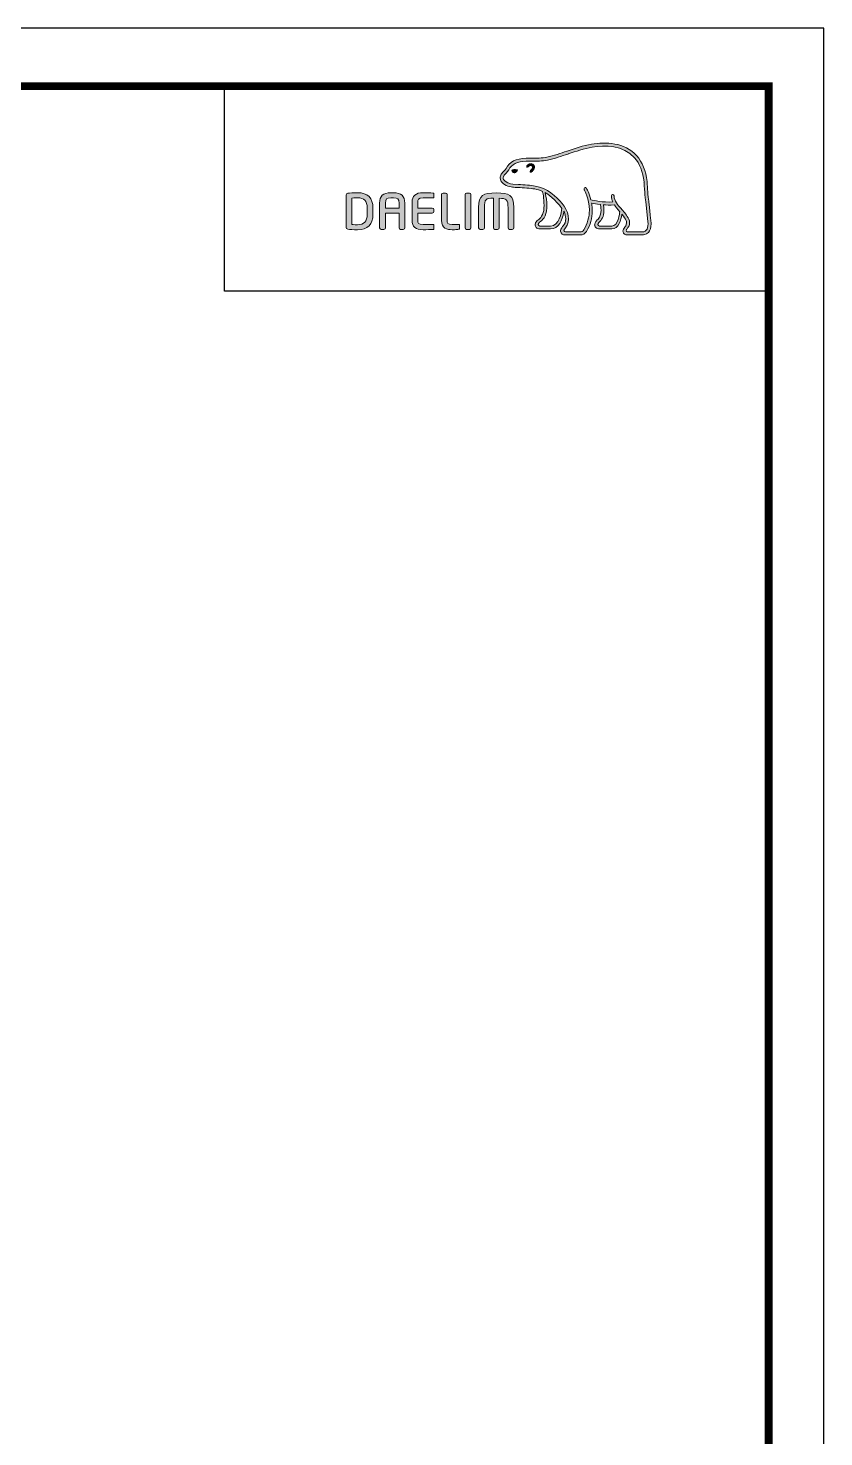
# Model space of a CAD drawing. Extents: x 1168 to 2296, y 0 to 827.
# Drawn here: x 2032.5 to 2296.2, y 360.1 to 826.8 of the extents above; entities that cross this region are included whole.
import ezdxf

# ---------------------------------------------------------------- set-up
doc = ezdxf.new("R2010")
doc.units = 0
doc.header["$LTSCALE"] = 10
doc.header["$MEASUREMENT"] = 0
doc.layers.get('0').update_dxf_attribs({"linetype": 'CONTINUOUS'})
doc.layers.add('레이어 1', color=7, linetype='CONTINUOUS', lineweight=0)

msp = doc.modelspace()

# ---------------------------------------------------------------- hatches: boundary and pattern name
at = {"layer": '레이어 1'}
h = msp.add_hatch(color=5, dxfattribs=at)
h.dxf.hatch_style = 1
edge = h.paths.add_edge_path(flags=16)
edge.add_spline(control_points=[(2237.3, 759.84), (2236.8, 759.3), (2236.19, 759.29), (2236.16, 759.29), (2236.16, 759.29), (2231.21, 759.29), (2231.21, 759.29), (2231.03, 759.29), (2230.89, 759.34), (2230.8, 759.42), (2230.73, 759.5), (2230.69, 759.61), (2230.69, 759.75), (2230.69, 760.03), (2230.89, 760.28), (2231.11, 760.56), (2231.31, 760.81), (2231.5, 761.06), (2231.61, 761.36), (2231.88, 762.09), (2231.85, 762.87), (2231.53, 763.55), (2230.94, 764.79), (2230.08, 765.76), (2229.24, 766.71), (2229.24, 766.71), (2228.95, 767.02), (2228.95, 767.02), (2227.86, 768.24), (2226.73, 769.5), (2226.64, 771.2), (2226.62, 771.54), (2226.46, 771.75), (2226.25, 771.74), (2226.25, 771.74), (2225.93, 771.58), (2225.92, 771.58), (2225.83, 771.49), (2225.78, 771.35), (2225.78, 771.18), (2225.78, 771.18), (2225.79, 771.12), (2225.79, 771.12), (2225.83, 770.51), (2225.98, 769.9), (2226.24, 769.27), (2226.24, 769.27), (2226.26, 769.21), (2226.26, 769.21), (2226.26, 769.21), (2226.2, 769.21), (2226.2, 769.21), (2223.02, 769.08), (2219.9, 769.68), (2218.99, 769.9), (2218.42, 772.17), (2217.51, 773.68), (2217.47, 773.74), (2217.4, 773.86), (2217.28, 773.95), (2217.17, 773.98), (2217.17, 773.98), (2216.91, 773.94), (2216.87, 773.94), (2216.85, 773.91), (2216.8, 773.84), (2216.7, 773.71), (2216.7, 773.71), (2216.69, 773.59), (2216.69, 773.59), (2216.69, 773.59), (2216.77, 773.29), (2216.77, 773.29), (2216.84, 773.17), (2218.47, 770.32), (2218.47, 766.53), (2218.47, 764.2), (2217.86, 762), (2216.65, 759.99), (2216.36, 759.5), (2215.98, 759.29), (2215.41, 759.29), (2215.41, 759.29), (2210.54, 759.29), (2210.54, 759.29), (2210.37, 759.29), (2210.04, 759.4), (2210.04, 759.76), (2210.04, 759.95), (2210.22, 760.27), (2210.52, 760.61), (2212.55, 762.87), (2211.38, 766.41), (2209.43, 768.73), (2207.54, 770.98), (2204.47, 773.81), (2200.53, 774.51), (2199.13, 774.75), (2196.83, 774.89), (2194.97, 775), (2194.97, 775), (2193.1, 775.11), (2193.1, 775.11), (2192.14, 775.19), (2190.54, 775.78), (2190.06, 776.69), (2189.86, 777.07), (2189.88, 777.46), (2190.14, 777.9), (2190.3, 778.17), (2190.52, 778.4), (2190.8, 778.68), (2191.11, 778.99), (2191.42, 779.31), (2191.67, 779.74), (2191.67, 779.74), (2191.74, 779.87), (2191.74, 779.87), (2192.68, 781.68), (2194.62, 782.63), (2197.51, 782.7), (2197.51, 782.7), (2199.14, 782.72), (2199.14, 782.72), (2200.93, 782.73), (2202.96, 782.74), (2204.62, 783.1), (2206.96, 783.6), (2209.31, 784.41), (2211.39, 785.11), (2211.39, 785.11), (2211.45, 785.13), (2211.45, 785.13), (2214.02, 786.01), (2216.67, 786.92), (2219.38, 787.36), (2223.71, 788.08), (2229.67, 788.05), (2233.42, 783.85), (2235.15, 781.9), (2236.22, 779.22), (2236.58, 775.88), (2236.58, 775.88), (2236.57, 775.89), (2236.56, 775.9), (2236.59, 775.84), (2236.62, 775.46), (2236.77, 773.34), (2236.81, 772.32), (2236.86, 771.26), (2237.13, 769.31), (2237.13, 769.31), (2237.88, 762.76), (2237.88, 762.76), (2237.88, 762.76), (2237.93, 761.96), (2237.93, 761.96), (2237.93, 761.02), (2237.72, 760.31), (2237.3, 759.84)], knot_values=[0, 0, 0, 0, 1, 1, 1, 2, 2, 2, 3, 3, 3, 4, 4, 4, 5, 5, 5, 6, 6, 6, 7, 7, 7, 8, 8, 8, 9, 9, 9, 10, 10, 10, 11, 11, 11, 12, 12, 12, 13, 13, 13, 14, 14, 14, 15, 15, 15, 16, 16, 16, 17, 17, 17, 18, 18, 18, 19, 19, 19, 20, 20, 20, 21, 21, 21, 22, 22, 22, 23, 23, 23, 24, 24, 24, 25, 25, 25, 26, 26, 26, 27, 27, 27, 28, 28, 28, 29, 29, 29, 30, 30, 30, 31, 31, 31, 32, 32, 32, 33, 33, 33, 34, 34, 34, 35, 35, 35, 36, 36, 36, 37, 37, 37, 38, 38, 38, 39, 39, 39, 40, 40, 40, 41, 41, 41, 42, 42, 42, 43, 43, 43, 44, 44, 44, 45, 45, 45, 46, 46, 46, 47, 47, 47, 48, 48, 48, 49, 49, 49, 50, 50, 50, 51, 51, 51, 52, 52, 52, 53, 53, 53, 53], degree=3, periodic=0)
edge = h.paths.add_edge_path(flags=16)
edge.add_spline(control_points=[(2225.86, 761.25), (2225.86, 761.25), (2221.82, 761.25), (2221.82, 761.25), (2221.52, 761.25), (2221.29, 761.49), (2221.29, 761.8), (2221.29, 762.01), (2221.47, 762.28), (2221.64, 762.46), (2222.46, 763.25), (2223.3, 764.33), (2223.3, 766.39), (2223.3, 766.39), (2223.25, 767.32), (2223.25, 767.32), (2223.25, 767.32), (2223.1, 768.23), (2223.1, 768.23), (2223.1, 768.23), (2223.09, 768.29), (2223.09, 768.29), (2223.09, 768.29), (2223.15, 768.28), (2223.15, 768.28), (2223.91, 768.23), (2225.37, 768.15), (2226.77, 768.22), (2227.12, 767.65), (2227.7, 766.92), (2228.53, 765.96), (2228.49, 765.47), (2228.09, 761.25), (2225.86, 761.25)], knot_values=[0, 0, 0, 0, 1, 1, 1, 2, 2, 2, 3, 3, 3, 4, 4, 4, 5, 5, 5, 6, 6, 6, 7, 7, 7, 8, 8, 8, 9, 9, 9, 10, 10, 10, 11, 11, 11, 11], degree=3, periodic=0)
edge = h.paths.add_edge_path(flags=16)
edge.add_spline(control_points=[(2205.6, 761.25), (2205.6, 761.25), (2202.06, 761.25), (2202.06, 761.25), (2201.79, 761.25), (2201.51, 761.47), (2201.51, 761.8), (2201.51, 761.99), (2201.67, 762.24), (2201.97, 762.48), (2202.87, 763.19), (2204.23, 764.27), (2204.37, 767.26), (2204.37, 767.26), (2204.4, 768.07), (2204.4, 768.07), (2204.4, 769.34), (2204.1, 770.87), (2203.83, 772.24), (2203.83, 772.24), (2203.78, 772.38), (2203.78, 772.38), (2203.78, 772.38), (2203.9, 772.29), (2203.9, 772.29), (2204.43, 771.97), (2207.32, 770.01), (2209.38, 767.11), (2209.21, 765.74), (2208.43, 761.25), (2205.6, 761.25)], knot_values=[0, 0, 0, 0, 1, 1, 1, 2, 2, 2, 3, 3, 3, 4, 4, 4, 5, 5, 5, 6, 6, 6, 7, 7, 7, 8, 8, 8, 9, 9, 9, 10, 10, 10, 10], degree=3, periodic=0)
edge = h.paths.add_edge_path()
edge.add_spline(control_points=[(2238.88, 762.86), (2238.88, 762.87), (2238.13, 769.44), (2238.13, 769.44), (2237.85, 771.41), (2237.81, 772.46), (2237.78, 773.39), (2237.78, 773.39), (2237.59, 775.98), (2237.59, 775.98), (2237.2, 779.54), (2236.05, 782.41), (2234.17, 784.51), (2230.12, 789.06), (2223.8, 789.11), (2219.21, 788.35), (2216.39, 787.88), (2213.7, 786.96), (2211.1, 786.07), (2211.1, 786.07), (2211.02, 786.04), (2211.02, 786.04), (2208.98, 785.35), (2206.67, 784.56), (2204.41, 784.08), (2202.85, 783.75), (2200.9, 783.73), (2199.18, 783.72), (2199.18, 783.72), (2197.48, 783.7), (2197.48, 783.7), (2194.2, 783.62), (2191.97, 782.49), (2190.85, 780.33), (2190.85, 780.33), (2190.8, 780.24), (2190.8, 780.24), (2190.61, 779.91), (2190.33, 779.64), (2190.09, 779.39), (2189.81, 779.11), (2189.51, 778.8), (2189.27, 778.41), (2189.04, 778.01), (2188.92, 777.6), (2188.92, 777.2), (2188.92, 776.87), (2189, 776.54), (2189.17, 776.23), (2189.86, 774.91), (2191.85, 774.2), (2193.04, 774.12), (2193.04, 774.12), (2194.78, 774.01), (2194.82, 774.01), (2196.57, 773.91), (2198.95, 773.77), (2200.35, 773.52), (2201.16, 773.38), (2202.09, 773.09), (2202.94, 772.68), (2203, 772.46), (2203.45, 770.49), (2203.45, 768.07), (2203.45, 768.07), (2203.43, 767.3), (2203.43, 767.3), (2203.3, 764.75), (2202.19, 763.86), (2201.37, 763.2), (2201.29, 763.14), (2200.56, 762.53), (2200.51, 761.81), (2200.47, 761.4), (2200.59, 761.02), (2200.84, 760.75), (2201.11, 760.46), (2201.52, 760.31), (2202.06, 760.31), (2202.06, 760.31), (2205.6, 760.31), (2205.6, 760.31), (2208.25, 760.31), (2209.57, 763.17), (2209.96, 765.84), (2209.96, 765.84), (2209.97, 766.22), (2209.97, 766.22), (2209.97, 766.22), (2210.08, 766.03), (2210.08, 766.03), (2210.42, 765.27), (2210.63, 764.37), (2210.63, 763.69), (2210.63, 762.73), (2210.33, 761.9), (2209.77, 761.27), (2209.63, 761.13), (2208.92, 760.4), (2208.92, 759.66), (2208.92, 759.66), (2208.92, 759.54), (2208.92, 759.54), (2209.02, 758.68), (2209.73, 758.29), (2210.38, 758.29), (2210.38, 758.29), (2215.41, 758.29), (2215.41, 758.29), (2216.32, 758.29), (2217.05, 758.7), (2217.51, 759.47), (2218.79, 761.6), (2219.44, 763.91), (2219.44, 766.34), (2219.44, 767.09), (2219.37, 767.9), (2219.23, 768.74), (2219.23, 768.74), (2219.22, 768.81), (2219.22, 768.81), (2219.22, 768.81), (2219.29, 768.79), (2219.29, 768.79), (2219.89, 768.68), (2220.87, 768.51), (2222.07, 768.38), (2222.07, 768.38), (2222.11, 768.37), (2222.11, 768.37), (2222.11, 768.37), (2222.27, 767.45), (2222.27, 767.45), (2222.27, 767.45), (2222.3, 767.23), (2222.3, 767.23), (2222.3, 767.23), (2222.35, 766.41), (2222.35, 766.41), (2222.35, 764.45), (2221.46, 763.6), (2220.98, 763.14), (2220.98, 763.14), (2220.31, 762.46), (2220.24, 761.86), (2220.24, 761.86), (2220.21, 761.67), (2220.21, 761.67), (2220.21, 761.48), (2220.26, 761.11), (2220.59, 760.77), (2220.88, 760.47), (2221.33, 760.31), (2221.93, 760.31), (2221.93, 760.31), (2225.86, 760.31), (2225.86, 760.31), (2228.24, 760.31), (2228.96, 763.34), (2229.24, 765.04), (2229.24, 765.04), (2229.26, 765.21), (2229.26, 765.21), (2229.26, 765.21), (2229.35, 765.09), (2229.35, 765.09), (2229.9, 764.38), (2230.38, 763.6), (2230.62, 763.12), (2230.74, 762.87), (2230.8, 762.59), (2230.8, 762.31), (2230.8, 762.31), (2230.71, 761.74), (2230.71, 761.74), (2230.62, 761.43), (2230.41, 761.15), (2230.21, 760.87), (2229.9, 760.48), (2229.59, 760.07), (2229.59, 759.58), (2229.59, 759.58), (2229.62, 759.31), (2229.62, 759.31), (2229.77, 758.65), (2230.3, 758.29), (2231.12, 758.29), (2231.12, 758.29), (2236.16, 758.29), (2236.16, 758.29), (2236.27, 758.29), (2237.25, 758.31), (2238.02, 759.15), (2238.64, 759.82), (2238.94, 760.73), (2238.94, 761.95), (2238.94, 761.95), (2238.89, 762.85), (2238.88, 762.86)], knot_values=[0, 0, 0, 0, 1, 1, 1, 2, 2, 2, 3, 3, 3, 4, 4, 4, 5, 5, 5, 6, 6, 6, 7, 7, 7, 8, 8, 8, 9, 9, 9, 10, 10, 10, 11, 11, 11, 12, 12, 12, 13, 13, 13, 14, 14, 14, 15, 15, 15, 16, 16, 16, 17, 17, 17, 18, 18, 18, 19, 19, 19, 20, 20, 20, 21, 21, 21, 22, 22, 22, 23, 23, 23, 24, 24, 24, 25, 25, 25, 26, 26, 26, 27, 27, 27, 28, 28, 28, 29, 29, 29, 30, 30, 30, 31, 31, 31, 32, 32, 32, 33, 33, 33, 34, 34, 34, 35, 35, 35, 36, 36, 36, 37, 37, 37, 38, 38, 38, 39, 39, 39, 40, 40, 40, 41, 41, 41, 42, 42, 42, 43, 43, 43, 44, 44, 44, 45, 45, 45, 46, 46, 46, 47, 47, 47, 48, 48, 48, 49, 49, 49, 50, 50, 50, 51, 51, 51, 52, 52, 52, 53, 53, 53, 54, 54, 54, 55, 55, 55, 56, 56, 56, 57, 57, 57, 58, 58, 58, 59, 59, 59, 60, 60, 60, 61, 61, 61, 62, 62, 62, 63, 63, 63, 64, 64, 64, 65, 65, 65, 66, 66, 66, 66], degree=3, periodic=0)
edge = h.paths.add_edge_path(flags=0)
edge.add_spline(control_points=[(2192.95, 779.87), (2192.95, 779.87), (2193.68, 780.2), (2194.59, 779.85), (2194.59, 779.85), (2194.7, 779.8), (2194.56, 779.59), (2194.11, 779), (2193.68, 778.87), (2193.68, 778.87), (2193.68, 778.87), (2193.36, 778.76), (2193.19, 778.97), (2192.83, 779.39), (2192.82, 779.64), (2192.82, 779.64), (2192.82, 779.64), (2192.78, 779.82), (2192.95, 779.87)], knot_values=[0, 0, 0, 0, 1, 1, 1, 2, 2, 2, 3, 3, 3, 4, 4, 4, 5, 5, 5, 6, 6, 6, 6], degree=3, periodic=0)
edge = h.paths.add_edge_path(flags=0)
edge.add_spline(control_points=[(2197.79, 781.21), (2197.68, 781.09), (2197.67, 780.89), (2197.79, 780.79), (2197.9, 780.69), (2198.1, 780.71), (2198.21, 780.83), (2198.26, 780.89), (2198.87, 781.61), (2199.39, 781.24), (2199.58, 781.11), (2199.65, 780.91), (2199.63, 780.66), (2199.58, 780.26), (2199.23, 779.81), (2198.99, 779.65), (2198.86, 779.57), (2198.77, 779.39), (2198.83, 779.25), (2198.89, 779.11), (2199.08, 779.06), (2199.22, 779.13), (2199.66, 779.34), (2200.2, 780.03), (2200.28, 780.68), (2200.33, 781.13), (2200.13, 781.5), (2199.77, 781.75), (2198.99, 782.3), (2198.11, 781.56), (2197.79, 781.21)], knot_values=[0, 0, 0, 0, 1, 1, 1, 2, 2, 2, 3, 3, 3, 4, 4, 4, 5, 5, 5, 6, 6, 6, 7, 7, 7, 8, 8, 8, 9, 9, 9, 10, 10, 10, 10], degree=3, periodic=0)
edge = h.paths.add_edge_path(flags=0)
edge.add_spline(control_points=[(2197.69, 780.68), (2197.69, 780.68), (2197.69, 780.68), (2197.69, 780.68), (2197.69, 780.68), (2197.69, 780.68), (2197.69, 780.68)], knot_values=[0, 0, 0, 0, 1, 1, 1, 2, 2, 2, 2], degree=3, periodic=0)
h = msp.add_hatch(color=5, dxfattribs=at)
h.dxf.hatch_style = 2
edge = h.paths.add_edge_path()
edge.add_spline(control_points=[(2192.95, 779.87), (2192.95, 779.87), (2193.68, 780.2), (2194.59, 779.85), (2194.59, 779.85), (2194.7, 779.8), (2194.56, 779.59), (2194.11, 779), (2193.68, 778.87), (2193.68, 778.87), (2193.68, 778.87), (2193.36, 778.76), (2193.19, 778.97), (2192.83, 779.39), (2192.82, 779.64), (2192.82, 779.64), (2192.82, 779.64), (2192.78, 779.82), (2192.95, 779.87)], knot_values=[0, 0, 0, 0, 1, 1, 1, 2, 2, 2, 3, 3, 3, 4, 4, 4, 5, 5, 5, 6, 6, 6, 6], degree=3, periodic=0)
h = msp.add_hatch(color=5, dxfattribs=at)
h.dxf.hatch_style = 2
edge = h.paths.add_edge_path()
edge.add_spline(control_points=[(2197.79, 781.21), (2197.68, 781.09), (2197.67, 780.89), (2197.79, 780.79), (2197.9, 780.69), (2198.1, 780.71), (2198.21, 780.83), (2198.26, 780.89), (2198.87, 781.61), (2199.39, 781.24), (2199.58, 781.11), (2199.65, 780.91), (2199.63, 780.66), (2199.58, 780.26), (2199.23, 779.81), (2198.99, 779.65), (2198.86, 779.57), (2198.77, 779.39), (2198.83, 779.25), (2198.89, 779.11), (2199.08, 779.06), (2199.22, 779.13), (2199.66, 779.34), (2200.2, 780.03), (2200.28, 780.68), (2200.33, 781.13), (2200.13, 781.5), (2199.77, 781.75), (2198.99, 782.3), (2198.11, 781.56), (2197.79, 781.21)], knot_values=[0, 0, 0, 0, 1, 1, 1, 2, 2, 2, 3, 3, 3, 4, 4, 4, 5, 5, 5, 6, 6, 6, 7, 7, 7, 8, 8, 8, 9, 9, 9, 10, 10, 10, 10], degree=3, periodic=0)
h = msp.add_hatch(color=5, dxfattribs=at)
h.dxf.hatch_style = 2
edge = h.paths.add_edge_path()
edge.add_spline(control_points=[(2144.86, 765.1), (2144.86, 762.8), (2143.81, 761.68), (2141.65, 761.68), (2141.65, 761.68), (2140.17, 761.71), (2139.79, 761.72), (2139.79, 761.72), (2139.79, 770.53), (2139.79, 770.53), (2140.56, 770.61), (2141.64, 770.62), (2141.65, 770.62), (2143.87, 770.62), (2144.86, 769.57), (2144.86, 767.21), (2144.86, 767.21), (2144.86, 765.1), (2144.86, 765.1)], knot_values=[0, 0, 0, 0, 1, 1, 1, 2, 2, 2, 3, 3, 3, 4, 4, 4, 5, 5, 5, 6, 6, 6, 6], degree=3, periodic=0)
edge = h.paths.add_edge_path()
edge.add_spline(control_points=[(2141.65, 772.28), (2140.45, 772.28), (2138.9, 772.2), (2138.39, 772.12), (2138.07, 772.07), (2137.87, 771.83), (2137.87, 771.51), (2137.87, 771.51), (2137.87, 760.79), (2137.87, 760.79), (2137.87, 760.46), (2138.07, 760.23), (2138.4, 760.18), (2138.89, 760.1), (2140.44, 760.03), (2141.65, 760.03), (2145, 760.03), (2146.77, 761.78), (2146.77, 765.1), (2146.77, 765.1), (2146.77, 767.21), (2146.77, 767.21), (2146.77, 770.52), (2145, 772.28), (2141.65, 772.28)], knot_values=[0, 0, 0, 0, 1, 1, 1, 2, 2, 2, 3, 3, 3, 4, 4, 4, 5, 5, 5, 6, 6, 6, 7, 7, 7, 8, 8, 8, 8], degree=3, periodic=0)
h = msp.add_hatch(color=5, dxfattribs=at)
h.dxf.hatch_style = 2
edge = h.paths.add_edge_path()
edge.add_spline(control_points=[(2155.4, 767.22), (2155.4, 767.22), (2150.89, 767.22), (2150.89, 767.22), (2150.89, 767.39), (2150.89, 768.83), (2150.89, 768.83), (2150.89, 770.33), (2151.33, 770.59), (2152.68, 770.59), (2152.68, 770.59), (2153.61, 770.59), (2153.61, 770.59), (2154.95, 770.59), (2155.4, 770.33), (2155.4, 768.83), (2155.4, 768.83), (2155.4, 767.39), (2155.4, 767.22)], knot_values=[0, 0, 0, 0, 1, 1, 1, 2, 2, 2, 3, 3, 3, 4, 4, 4, 5, 5, 5, 6, 6, 6, 6], degree=3, periodic=0)
edge = h.paths.add_edge_path()
edge.add_spline(control_points=[(2153.61, 772.28), (2153.61, 772.28), (2152.68, 772.28), (2152.68, 772.28), (2150.12, 772.28), (2148.98, 771.21), (2148.98, 768.83), (2148.98, 768.83), (2148.98, 760.67), (2148.98, 760.67), (2148.98, 760.38), (2149.21, 760.14), (2149.49, 760.14), (2149.49, 760.14), (2150.38, 760.14), (2150.38, 760.14), (2150.7, 760.14), (2150.89, 760.41), (2150.89, 760.67), (2150.89, 760.67), (2150.89, 765.36), (2150.89, 765.54), (2150.89, 765.54), (2155.4, 765.54), (2155.4, 765.54), (2155.4, 765.36), (2155.4, 760.67), (2155.4, 760.67), (2155.4, 760.37), (2155.63, 760.14), (2155.91, 760.14), (2155.91, 760.14), (2156.8, 760.14), (2156.8, 760.14), (2157.1, 760.14), (2157.31, 760.41), (2157.31, 760.67), (2157.31, 760.67), (2157.31, 768.83), (2157.31, 768.83), (2157.31, 771.21), (2156.17, 772.28), (2153.61, 772.28)], knot_values=[0, 0, 0, 0, 1, 1, 1, 2, 2, 2, 3, 3, 3, 4, 4, 4, 5, 5, 5, 6, 6, 6, 7, 7, 7, 8, 8, 8, 9, 9, 9, 10, 10, 10, 11, 11, 11, 12, 12, 12, 13, 13, 13, 14, 14, 14, 14], degree=3, periodic=0)
h = msp.add_hatch(color=5, dxfattribs=at)
h.dxf.hatch_style = 2
edge = h.paths.add_edge_path()
edge.add_spline(control_points=[(2159.74, 769.16), (2159.74, 769.16), (2159.74, 763.15), (2159.74, 763.15), (2159.74, 761.05), (2160.94, 760.03), (2163.41, 760.03), (2164.5, 760.03), (2165.98, 760.05), (2166.58, 760.1), (2166.57, 760.1), (2166.86, 760.13), (2166.86, 760.13), (2166.86, 760.13), (2166.95, 760.14), (2166.95, 760.14), (2166.95, 760.14), (2166.95, 761.75), (2166.95, 761.75), (2166.95, 761.75), (2163.42, 761.75), (2163.42, 761.75), (2161.65, 761.75), (2161.65, 762.25), (2161.65, 763.15), (2161.65, 763.15), (2161.65, 765.38), (2161.65, 765.55), (2161.84, 765.55), (2166.4, 765.55), (2166.4, 765.55), (2166.7, 765.55), (2166.94, 765.79), (2166.94, 766.08), (2166.94, 766.08), (2166.94, 766.68), (2166.94, 766.68), (2166.94, 766.97), (2166.7, 767.21), (2166.4, 767.21), (2166.4, 767.21), (2161.84, 767.21), (2161.65, 767.21), (2161.65, 767.38), (2161.65, 769.16), (2161.65, 769.16), (2161.65, 770.06), (2161.65, 770.56), (2163.42, 770.56), (2163.42, 770.56), (2166.95, 770.54), (2166.95, 770.54), (2166.95, 770.54), (2166.95, 772.14), (2166.95, 772.14), (2166.95, 772.14), (2166.57, 772.18), (2166.57, 772.18), (2165.88, 772.24), (2164.29, 772.28), (2163.41, 772.28), (2160.94, 772.28), (2159.74, 771.26), (2159.74, 769.16)], knot_values=[0, 0, 0, 0, 1, 1, 1, 2, 2, 2, 3, 3, 3, 4, 4, 4, 5, 5, 5, 6, 6, 6, 7, 7, 7, 8, 8, 8, 9, 9, 9, 10, 10, 10, 11, 11, 11, 12, 12, 12, 13, 13, 13, 14, 14, 14, 15, 15, 15, 16, 16, 16, 17, 17, 17, 18, 18, 18, 19, 19, 19, 20, 20, 20, 21, 21, 21, 21], degree=3, periodic=0)
h = msp.add_hatch(color=5, dxfattribs=at)
h.dxf.hatch_style = 2
edge = h.paths.add_edge_path()
edge.add_spline(control_points=[(2170.01, 772.17), (2169.72, 772.17), (2169.47, 771.92), (2169.47, 771.64), (2169.47, 771.64), (2169.47, 763.15), (2169.47, 763.15), (2169.47, 760.38), (2171.36, 760.03), (2173, 760.03), (2174.21, 760.03), (2174.51, 760.08), (2174.87, 760.14), (2174.87, 760.14), (2175.08, 760.17), (2175.08, 760.17), (2175.08, 760.17), (2175.36, 760.2), (2175.36, 760.2), (2175.36, 760.2), (2175.44, 760.22), (2175.44, 760.22), (2175.44, 760.22), (2175.44, 761.75), (2175.44, 761.75), (2175.44, 761.75), (2173.02, 761.75), (2173.02, 761.75), (2171.38, 761.75), (2171.38, 762.37), (2171.38, 762.97), (2171.38, 762.97), (2171.38, 771.64), (2171.38, 771.64), (2171.38, 771.92), (2171.13, 772.17), (2170.84, 772.17), (2170.84, 772.17), (2170.01, 772.17), (2170.01, 772.17)], knot_values=[0, 0, 0, 0, 1, 1, 1, 2, 2, 2, 3, 3, 3, 4, 4, 4, 5, 5, 5, 6, 6, 6, 7, 7, 7, 8, 8, 8, 9, 9, 9, 10, 10, 10, 11, 11, 11, 12, 12, 12, 13, 13, 13, 13], degree=3, periodic=0)
h = msp.add_hatch(color=5, dxfattribs=at)
h.dxf.hatch_style = 2
edge = h.paths.add_edge_path()
edge.add_spline(control_points=[(2177.81, 772.17), (2177.49, 772.17), (2177.3, 771.9), (2177.3, 771.65), (2177.3, 771.65), (2177.3, 760.67), (2177.3, 760.67), (2177.3, 760.37), (2177.53, 760.14), (2177.81, 760.14), (2177.81, 760.14), (2178.7, 760.14), (2178.7, 760.14), (2179.02, 760.14), (2179.21, 760.41), (2179.21, 760.67), (2179.21, 760.67), (2179.21, 771.65), (2179.21, 771.65), (2179.21, 771.94), (2178.98, 772.17), (2178.7, 772.17), (2178.7, 772.17), (2177.81, 772.17), (2177.81, 772.17)], knot_values=[0, 0, 0, 0, 1, 1, 1, 2, 2, 2, 3, 3, 3, 4, 4, 4, 5, 5, 5, 6, 6, 6, 7, 7, 7, 8, 8, 8, 8], degree=3, periodic=0)
h = msp.add_hatch(color=5, dxfattribs=at)
h.dxf.hatch_style = 2
edge = h.paths.add_edge_path()
edge.add_spline(control_points=[(2181.78, 767.43), (2181.78, 767.43), (2181.78, 760.67), (2181.78, 760.67), (2181.78, 760.37), (2182.01, 760.14), (2182.29, 760.14), (2182.29, 760.14), (2183.19, 760.14), (2183.19, 760.14), (2183.51, 760.14), (2183.7, 760.41), (2183.7, 760.67), (2183.7, 760.67), (2183.7, 767.26), (2183.7, 767.26), (2183.7, 770.17), (2184.2, 770.45), (2186.65, 770.46), (2186.65, 770.28), (2186.65, 760.67), (2186.65, 760.67), (2186.65, 760.36), (2186.87, 760.14), (2187.16, 760.14), (2187.16, 760.14), (2188.05, 760.14), (2188.05, 760.14), (2188.37, 760.14), (2188.56, 760.41), (2188.56, 760.67), (2188.56, 760.67), (2188.56, 770.25), (2188.56, 770.44), (2189.71, 770.43), (2190.52, 770.34), (2190.95, 769.9), (2191.42, 769.44), (2191.51, 768.58), (2191.51, 767.26), (2191.51, 767.26), (2191.51, 760.67), (2191.51, 760.67), (2191.51, 760.38), (2191.74, 760.14), (2192.02, 760.14), (2192.02, 760.14), (2192.93, 760.14), (2192.93, 760.14), (2193.24, 760.14), (2193.44, 760.41), (2193.44, 760.67), (2193.44, 760.67), (2193.44, 767.43), (2193.44, 767.43), (2193.44, 771.52), (2191.98, 772.22), (2187.62, 772.22), (2183.23, 772.22), (2181.78, 771.52), (2181.78, 767.43)], knot_values=[0, 0, 0, 0, 1, 1, 1, 2, 2, 2, 3, 3, 3, 4, 4, 4, 5, 5, 5, 6, 6, 6, 7, 7, 7, 8, 8, 8, 9, 9, 9, 10, 10, 10, 11, 11, 11, 12, 12, 12, 13, 13, 13, 14, 14, 14, 15, 15, 15, 16, 16, 16, 17, 17, 17, 18, 18, 18, 19, 19, 19, 20, 20, 20, 20], degree=3, periodic=0)

# ---------------------------------------------------------------- linework, layer by layer
at = {"color": 5, "lineweight": -3, "ltscale": 0.5}
msp.add_line((2097.55, 739.68), (2097.55, 807.6), dxfattribs=at)
at = {"color": 5}
msp.add_line((2205.44, 760.31), (2205.44, 760.31), dxfattribs=at)
at = {"color": 5, "lineweight": -3, "ltscale": 40}
msp.add_line((2277.9, 739.68), (2097.55, 739.68), dxfattribs=at)
at = {"lineweight": -3, "ltscale": 0.5}
msp.add_lwpolyline([(1167.75, 0), (2296.15, 0), (2296.15, 826.8), (1167.75, 826.8)], close=True, dxfattribs=at)
at = {"color": 5, "linetype": 'ByBlock', "lineweight": -3, "const_width": 2.6}
msp.add_lwpolyline([(1185.9, 35.4), (2277.9, 35.4), (2277.9, 807.6), (1185.9, 807.6)], close=True, dxfattribs=at)
at = {"layer": '레이어 1', "color": 5}
for points, knots in [([(2238.88, 762.86), (2238.88, 762.87), (2238.13, 769.44), (2238.13, 769.44), (2237.85, 771.41), (2237.81, 772.46), (2237.78, 773.39), (2237.78, 773.39), (2237.59, 775.98), (2237.59, 775.98), (2237.2, 779.54), (2236.05, 782.41), (2234.17, 784.51), (2230.12, 789.06), (2223.8, 789.11), (2219.21, 788.35), (2216.39, 787.88), (2213.7, 786.96), (2211.1, 786.07), (2211.1, 786.07), (2211.02, 786.04), (2211.02, 786.04), (2208.98, 785.35), (2206.67, 784.56), (2204.41, 784.08), (2202.85, 783.75), (2200.9, 783.73), (2199.18, 783.72), (2199.18, 783.72), (2197.48, 783.7), (2197.48, 783.7), (2194.2, 783.62), (2191.97, 782.49), (2190.85, 780.33), (2190.85, 780.33), (2190.8, 780.24), (2190.8, 780.24), (2190.61, 779.91), (2190.33, 779.64), (2190.09, 779.39), (2189.81, 779.11), (2189.51, 778.8), (2189.27, 778.41), (2189.04, 778.01), (2188.92, 777.6), (2188.92, 777.2), (2188.92, 776.87), (2189, 776.54), (2189.17, 776.23), (2189.86, 774.91), (2191.85, 774.2), (2193.04, 774.12), (2193.04, 774.12), (2194.78, 774.01), (2194.82, 774.01), (2196.57, 773.91), (2198.95, 773.77), (2200.35, 773.52), (2201.16, 773.38), (2202.09, 773.09), (2202.94, 772.68), (2203, 772.46), (2203.45, 770.49), (2203.45, 768.07), (2203.45, 768.07), (2203.43, 767.3), (2203.43, 767.3), (2203.3, 764.75), (2202.19, 763.86), (2201.37, 763.2), (2201.29, 763.14), (2200.56, 762.53), (2200.51, 761.81), (2200.47, 761.4), (2200.59, 761.02), (2200.84, 760.75), (2201.11, 760.46), (2201.52, 760.31), (2202.06, 760.31), (2202.06, 760.31), (2205.6, 760.31), (2205.6, 760.31), (2208.25, 760.31), (2209.57, 763.17), (2209.96, 765.84), (2209.96, 765.84), (2209.97, 766.22), (2209.97, 766.22), (2209.97, 766.22), (2210.08, 766.03), (2210.08, 766.03), (2210.42, 765.27), (2210.63, 764.37), (2210.63, 763.69), (2210.63, 762.73), (2210.33, 761.9), (2209.77, 761.27), (2209.63, 761.13), (2208.92, 760.4), (2208.92, 759.66), (2208.92, 759.66), (2208.92, 759.54), (2208.92, 759.54), (2209.02, 758.68), (2209.73, 758.29), (2210.38, 758.29), (2210.38, 758.29), (2215.41, 758.29), (2215.41, 758.29), (2216.32, 758.29), (2217.05, 758.7), (2217.51, 759.47), (2218.79, 761.6), (2219.44, 763.91), (2219.44, 766.34), (2219.44, 767.09), (2219.37, 767.9), (2219.23, 768.74), (2219.23, 768.74), (2219.22, 768.81), (2219.22, 768.81), (2219.22, 768.81), (2219.29, 768.79), (2219.29, 768.79), (2219.89, 768.68), (2220.87, 768.51), (2222.07, 768.38), (2222.07, 768.38), (2222.11, 768.37), (2222.11, 768.37), (2222.11, 768.37), (2222.27, 767.45), (2222.27, 767.45), (2222.27, 767.45), (2222.3, 767.23), (2222.3, 767.23), (2222.3, 767.23), (2222.35, 766.41), (2222.35, 766.41), (2222.35, 764.45), (2221.46, 763.6), (2220.98, 763.14), (2220.98, 763.14), (2220.31, 762.46), (2220.24, 761.86), (2220.24, 761.86), (2220.21, 761.67), (2220.21, 761.67), (2220.21, 761.48), (2220.26, 761.11), (2220.59, 760.77), (2220.88, 760.47), (2221.33, 760.31), (2221.93, 760.31), (2221.93, 760.31), (2225.86, 760.31), (2225.86, 760.31), (2228.24, 760.31), (2228.96, 763.34), (2229.24, 765.04), (2229.24, 765.04), (2229.26, 765.21), (2229.26, 765.21), (2229.26, 765.21), (2229.35, 765.09), (2229.35, 765.09), (2229.9, 764.38), (2230.38, 763.6), (2230.62, 763.12), (2230.74, 762.87), (2230.8, 762.59), (2230.8, 762.31), (2230.8, 762.31), (2230.71, 761.74), (2230.71, 761.74), (2230.62, 761.43), (2230.41, 761.15), (2230.21, 760.87), (2229.9, 760.48), (2229.59, 760.07), (2229.59, 759.58), (2229.59, 759.58), (2229.62, 759.31), (2229.62, 759.31), (2229.77, 758.65), (2230.3, 758.29), (2231.12, 758.29), (2231.12, 758.29), (2236.16, 758.29), (2236.16, 758.29), (2236.27, 758.29), (2237.25, 758.31), (2238.02, 759.15), (2238.64, 759.82), (2238.94, 760.73), (2238.94, 761.95), (2238.94, 761.95), (2238.89, 762.85), (2238.88, 762.86)], [0, 0, 0, 0, 1, 1, 1, 2, 2, 2, 3, 3, 3, 4, 4, 4, 5, 5, 5, 6, 6, 6, 7, 7, 7, 8, 8, 8, 9, 9, 9, 10, 10, 10, 11, 11, 11, 12, 12, 12, 13, 13, 13, 14, 14, 14, 15, 15, 15, 16, 16, 16, 17, 17, 17, 18, 18, 18, 19, 19, 19, 20, 20, 20, 21, 21, 21, 22, 22, 22, 23, 23, 23, 24, 24, 24, 25, 25, 25, 26, 26, 26, 27, 27, 27, 28, 28, 28, 29, 29, 29, 30, 30, 30, 31, 31, 31, 32, 32, 32, 33, 33, 33, 34, 34, 34, 35, 35, 35, 36, 36, 36, 37, 37, 37, 38, 38, 38, 39, 39, 39, 40, 40, 40, 41, 41, 41, 42, 42, 42, 43, 43, 43, 44, 44, 44, 45, 45, 45, 46, 46, 46, 47, 47, 47, 48, 48, 48, 49, 49, 49, 50, 50, 50, 51, 51, 51, 52, 52, 52, 53, 53, 53, 54, 54, 54, 55, 55, 55, 56, 56, 56, 57, 57, 57, 58, 58, 58, 59, 59, 59, 60, 60, 60, 61, 61, 61, 62, 62, 62, 63, 63, 63, 64, 64, 64, 65, 65, 65, 66, 66, 66, 66]), ([(2192.95, 779.87), (2192.95, 779.87), (2193.68, 780.2), (2194.59, 779.85), (2194.59, 779.85), (2194.7, 779.8), (2194.56, 779.59), (2194.11, 779), (2193.68, 778.87), (2193.68, 778.87), (2193.68, 778.87), (2193.36, 778.76), (2193.19, 778.97), (2192.83, 779.39), (2192.82, 779.64), (2192.82, 779.64), (2192.82, 779.64), (2192.78, 779.82), (2192.95, 779.87)], [0, 0, 0, 0, 1, 1, 1, 2, 2, 2, 3, 3, 3, 4, 4, 4, 5, 5, 5, 6, 6, 6, 6]), ([(2197.79, 781.21), (2197.68, 781.09), (2197.67, 780.89), (2197.79, 780.79), (2197.9, 780.69), (2198.1, 780.71), (2198.21, 780.83), (2198.26, 780.89), (2198.87, 781.61), (2199.39, 781.24), (2199.58, 781.11), (2199.65, 780.91), (2199.63, 780.66), (2199.58, 780.26), (2199.23, 779.81), (2198.99, 779.65), (2198.86, 779.57), (2198.77, 779.39), (2198.83, 779.25), (2198.89, 779.11), (2199.08, 779.06), (2199.22, 779.13), (2199.66, 779.34), (2200.2, 780.03), (2200.28, 780.68), (2200.33, 781.13), (2200.13, 781.5), (2199.77, 781.75), (2198.99, 782.3), (2198.11, 781.56), (2197.79, 781.21)], [0, 0, 0, 0, 1, 1, 1, 2, 2, 2, 3, 3, 3, 4, 4, 4, 5, 5, 5, 6, 6, 6, 7, 7, 7, 8, 8, 8, 9, 9, 9, 10, 10, 10, 10]), ([(2197.69, 780.68), (2197.69, 780.68), (2197.69, 780.68), (2197.69, 780.68), (2197.69, 780.68), (2197.69, 780.68), (2197.69, 780.68)], [0, 0, 0, 0, 1, 1, 1, 2, 2, 2, 2]), ([(2141.65, 772.28), (2140.45, 772.28), (2138.9, 772.2), (2138.39, 772.12), (2138.07, 772.07), (2137.87, 771.83), (2137.87, 771.51), (2137.87, 771.51), (2137.87, 760.79), (2137.87, 760.79), (2137.87, 760.46), (2138.07, 760.23), (2138.4, 760.18), (2138.89, 760.1), (2140.44, 760.03), (2141.65, 760.03), (2145, 760.03), (2146.77, 761.78), (2146.77, 765.1), (2146.77, 765.1), (2146.77, 767.21), (2146.77, 767.21), (2146.77, 770.52), (2145, 772.28), (2141.65, 772.28)], [0, 0, 0, 0, 1, 1, 1, 2, 2, 2, 3, 3, 3, 4, 4, 4, 5, 5, 5, 6, 6, 6, 7, 7, 7, 8, 8, 8, 8]), ([(2144.86, 765.1), (2144.86, 762.8), (2143.81, 761.68), (2141.65, 761.68), (2141.65, 761.68), (2140.17, 761.71), (2139.79, 761.72), (2139.79, 761.72), (2139.79, 770.53), (2139.79, 770.53), (2140.56, 770.61), (2141.64, 770.62), (2141.65, 770.62), (2143.87, 770.62), (2144.86, 769.57), (2144.86, 767.21), (2144.86, 767.21), (2144.86, 765.1), (2144.86, 765.1)], [0, 0, 0, 0, 1, 1, 1, 2, 2, 2, 3, 3, 3, 4, 4, 4, 5, 5, 5, 6, 6, 6, 6]), ([(2153.61, 772.28), (2153.61, 772.28), (2152.68, 772.28), (2152.68, 772.28), (2150.12, 772.28), (2148.98, 771.21), (2148.98, 768.83), (2148.98, 768.83), (2148.98, 760.67), (2148.98, 760.67), (2148.98, 760.38), (2149.21, 760.14), (2149.49, 760.14), (2149.49, 760.14), (2150.38, 760.14), (2150.38, 760.14), (2150.7, 760.14), (2150.89, 760.41), (2150.89, 760.67), (2150.89, 760.67), (2150.89, 765.36), (2150.89, 765.54), (2150.89, 765.54), (2155.4, 765.54), (2155.4, 765.54), (2155.4, 765.36), (2155.4, 760.67), (2155.4, 760.67), (2155.4, 760.37), (2155.63, 760.14), (2155.91, 760.14), (2155.91, 760.14), (2156.8, 760.14), (2156.8, 760.14), (2157.1, 760.14), (2157.31, 760.41), (2157.31, 760.67), (2157.31, 760.67), (2157.31, 768.83), (2157.31, 768.83), (2157.31, 771.21), (2156.17, 772.28), (2153.61, 772.28)], [0, 0, 0, 0, 1, 1, 1, 2, 2, 2, 3, 3, 3, 4, 4, 4, 5, 5, 5, 6, 6, 6, 7, 7, 7, 8, 8, 8, 9, 9, 9, 10, 10, 10, 11, 11, 11, 12, 12, 12, 13, 13, 13, 14, 14, 14, 14]), ([(2155.4, 767.22), (2155.4, 767.22), (2150.89, 767.22), (2150.89, 767.22), (2150.89, 767.39), (2150.89, 768.83), (2150.89, 768.83), (2150.89, 770.33), (2151.33, 770.59), (2152.68, 770.59), (2152.68, 770.59), (2153.61, 770.59), (2153.61, 770.59), (2154.95, 770.59), (2155.4, 770.33), (2155.4, 768.83), (2155.4, 768.83), (2155.4, 767.39), (2155.4, 767.22)], [0, 0, 0, 0, 1, 1, 1, 2, 2, 2, 3, 3, 3, 4, 4, 4, 5, 5, 5, 6, 6, 6, 6]), ([(2159.74, 769.16), (2159.74, 769.16), (2159.74, 763.15), (2159.74, 763.15), (2159.74, 761.05), (2160.94, 760.03), (2163.41, 760.03), (2164.5, 760.03), (2165.98, 760.05), (2166.58, 760.1), (2166.57, 760.1), (2166.86, 760.13), (2166.86, 760.13), (2166.86, 760.13), (2166.95, 760.14), (2166.95, 760.14), (2166.95, 760.14), (2166.95, 761.75), (2166.95, 761.75), (2166.95, 761.75), (2163.42, 761.75), (2163.42, 761.75), (2161.65, 761.75), (2161.65, 762.25), (2161.65, 763.15), (2161.65, 763.15), (2161.65, 765.38), (2161.65, 765.55), (2161.84, 765.55), (2166.4, 765.55), (2166.4, 765.55), (2166.7, 765.55), (2166.94, 765.79), (2166.94, 766.08), (2166.94, 766.08), (2166.94, 766.68), (2166.94, 766.68), (2166.94, 766.97), (2166.7, 767.21), (2166.4, 767.21), (2166.4, 767.21), (2161.84, 767.21), (2161.65, 767.21), (2161.65, 767.38), (2161.65, 769.16), (2161.65, 769.16), (2161.65, 770.06), (2161.65, 770.56), (2163.42, 770.56), (2163.42, 770.56), (2166.95, 770.54), (2166.95, 770.54), (2166.95, 770.54), (2166.95, 772.14), (2166.95, 772.14), (2166.95, 772.14), (2166.57, 772.18), (2166.57, 772.18), (2165.88, 772.24), (2164.29, 772.28), (2163.41, 772.28), (2160.94, 772.28), (2159.74, 771.26), (2159.74, 769.16)], [0, 0, 0, 0, 1, 1, 1, 2, 2, 2, 3, 3, 3, 4, 4, 4, 5, 5, 5, 6, 6, 6, 7, 7, 7, 8, 8, 8, 9, 9, 9, 10, 10, 10, 11, 11, 11, 12, 12, 12, 13, 13, 13, 14, 14, 14, 15, 15, 15, 16, 16, 16, 17, 17, 17, 18, 18, 18, 19, 19, 19, 20, 20, 20, 21, 21, 21, 21]), ([(2170.01, 772.17), (2169.72, 772.17), (2169.47, 771.92), (2169.47, 771.64), (2169.47, 771.64), (2169.47, 763.15), (2169.47, 763.15), (2169.47, 760.38), (2171.36, 760.03), (2173, 760.03), (2174.21, 760.03), (2174.51, 760.08), (2174.87, 760.14), (2174.87, 760.14), (2175.08, 760.17), (2175.08, 760.17), (2175.08, 760.17), (2175.36, 760.2), (2175.36, 760.2), (2175.36, 760.2), (2175.44, 760.22), (2175.44, 760.22), (2175.44, 760.22), (2175.44, 761.75), (2175.44, 761.75), (2175.44, 761.75), (2173.02, 761.75), (2173.02, 761.75), (2171.38, 761.75), (2171.38, 762.37), (2171.38, 762.97), (2171.38, 762.97), (2171.38, 771.64), (2171.38, 771.64), (2171.38, 771.92), (2171.13, 772.17), (2170.84, 772.17), (2170.84, 772.17), (2170.01, 772.17), (2170.01, 772.17)], [0, 0, 0, 0, 1, 1, 1, 2, 2, 2, 3, 3, 3, 4, 4, 4, 5, 5, 5, 6, 6, 6, 7, 7, 7, 8, 8, 8, 9, 9, 9, 10, 10, 10, 11, 11, 11, 12, 12, 12, 13, 13, 13, 13]), ([(2177.81, 772.17), (2177.49, 772.17), (2177.3, 771.9), (2177.3, 771.65), (2177.3, 771.65), (2177.3, 760.67), (2177.3, 760.67), (2177.3, 760.37), (2177.53, 760.14), (2177.81, 760.14), (2177.81, 760.14), (2178.7, 760.14), (2178.7, 760.14), (2179.02, 760.14), (2179.21, 760.41), (2179.21, 760.67), (2179.21, 760.67), (2179.21, 771.65), (2179.21, 771.65), (2179.21, 771.94), (2178.98, 772.17), (2178.7, 772.17), (2178.7, 772.17), (2177.81, 772.17), (2177.81, 772.17)], [0, 0, 0, 0, 1, 1, 1, 2, 2, 2, 3, 3, 3, 4, 4, 4, 5, 5, 5, 6, 6, 6, 7, 7, 7, 8, 8, 8, 8]), ([(2181.78, 767.43), (2181.78, 767.43), (2181.78, 760.67), (2181.78, 760.67), (2181.78, 760.37), (2182.01, 760.14), (2182.29, 760.14), (2182.29, 760.14), (2183.19, 760.14), (2183.19, 760.14), (2183.51, 760.14), (2183.7, 760.41), (2183.7, 760.67), (2183.7, 760.67), (2183.7, 767.26), (2183.7, 767.26), (2183.7, 770.17), (2184.2, 770.45), (2186.65, 770.46), (2186.65, 770.28), (2186.65, 760.67), (2186.65, 760.67), (2186.65, 760.36), (2186.87, 760.14), (2187.16, 760.14), (2187.16, 760.14), (2188.05, 760.14), (2188.05, 760.14), (2188.37, 760.14), (2188.56, 760.41), (2188.56, 760.67), (2188.56, 760.67), (2188.56, 770.25), (2188.56, 770.44), (2189.71, 770.43), (2190.52, 770.34), (2190.95, 769.9), (2191.42, 769.44), (2191.51, 768.58), (2191.51, 767.26), (2191.51, 767.26), (2191.51, 760.67), (2191.51, 760.67), (2191.51, 760.38), (2191.74, 760.14), (2192.02, 760.14), (2192.02, 760.14), (2192.93, 760.14), (2192.93, 760.14), (2193.24, 760.14), (2193.44, 760.41), (2193.44, 760.67), (2193.44, 760.67), (2193.44, 767.43), (2193.44, 767.43), (2193.44, 771.52), (2191.98, 772.22), (2187.62, 772.22), (2183.23, 772.22), (2181.78, 771.52), (2181.78, 767.43)], [0, 0, 0, 0, 1, 1, 1, 2, 2, 2, 3, 3, 3, 4, 4, 4, 5, 5, 5, 6, 6, 6, 7, 7, 7, 8, 8, 8, 9, 9, 9, 10, 10, 10, 11, 11, 11, 12, 12, 12, 13, 13, 13, 14, 14, 14, 15, 15, 15, 16, 16, 16, 17, 17, 17, 18, 18, 18, 19, 19, 19, 20, 20, 20, 20]), ([(2205.6, 761.25), (2205.6, 761.25), (2202.06, 761.25), (2202.06, 761.25), (2201.79, 761.25), (2201.51, 761.47), (2201.51, 761.8), (2201.51, 761.99), (2201.67, 762.24), (2201.97, 762.48), (2202.87, 763.19), (2204.23, 764.27), (2204.37, 767.26), (2204.37, 767.26), (2204.4, 768.07), (2204.4, 768.07), (2204.4, 769.34), (2204.1, 770.87), (2203.83, 772.24), (2203.83, 772.24), (2203.78, 772.38), (2203.78, 772.38), (2203.78, 772.38), (2203.9, 772.29), (2203.9, 772.29), (2204.43, 771.97), (2207.32, 770.01), (2209.38, 767.11), (2209.21, 765.74), (2208.43, 761.25), (2205.6, 761.25)], [0, 0, 0, 0, 1, 1, 1, 2, 2, 2, 3, 3, 3, 4, 4, 4, 5, 5, 5, 6, 6, 6, 7, 7, 7, 8, 8, 8, 9, 9, 9, 10, 10, 10, 10]), ([(2216.77, 773.29), (2216.84, 773.17), (2218.47, 770.32), (2218.47, 766.53), (2218.47, 764.2), (2217.86, 762), (2216.65, 759.99)], [24, 24, 24, 24, 25, 25, 25, 26, 26, 26, 26]), ([(2225.86, 761.25), (2225.86, 761.25), (2221.82, 761.25), (2221.82, 761.25), (2221.52, 761.25), (2221.29, 761.49), (2221.29, 761.8), (2221.29, 762.01), (2221.47, 762.28), (2221.64, 762.46), (2222.46, 763.25), (2223.3, 764.33), (2223.3, 766.39), (2223.3, 766.39), (2223.25, 767.32), (2223.25, 767.32), (2223.25, 767.32), (2223.1, 768.23), (2223.1, 768.23), (2223.1, 768.23), (2223.09, 768.29), (2223.09, 768.29), (2223.09, 768.29), (2223.15, 768.28), (2223.15, 768.28), (2223.91, 768.23), (2225.37, 768.15), (2226.77, 768.22), (2227.12, 767.65), (2227.7, 766.92), (2228.53, 765.96), (2228.49, 765.47), (2228.09, 761.25), (2225.86, 761.25)], [0, 0, 0, 0, 1, 1, 1, 2, 2, 2, 3, 3, 3, 4, 4, 4, 5, 5, 5, 6, 6, 6, 7, 7, 7, 8, 8, 8, 9, 9, 9, 10, 10, 10, 11, 11, 11, 11]), ([(2210.54, 759.29), (2210.37, 759.29), (2210.04, 759.4), (2210.04, 759.76), (2210.04, 759.95), (2210.22, 760.27), (2210.52, 760.61)], [28, 28, 28, 28, 29, 29, 29, 30, 30, 30, 30]), ([(2230.8, 759.42), (2230.73, 759.5), (2230.69, 759.61), (2230.69, 759.75), (2230.69, 760.03), (2230.89, 760.28), (2231.11, 760.56)], [3, 3, 3, 3, 4, 4, 4, 5, 5, 5, 5])]:
    msp.add_open_spline(points, degree=3, knots=knots, dxfattribs=at)
for points in [[(2204.62, 783.1), (2206.96, 783.6), (2209.31, 784.41), (2211.39, 785.11)], [(2211.39, 785.11), (2211.39, 785.11), (2211.45, 785.13), (2211.45, 785.13)], [(2211.45, 785.13), (2214.02, 786.01), (2216.67, 786.92), (2219.38, 787.36)], [(2219.38, 787.36), (2223.71, 788.08), (2229.67, 788.05), (2233.42, 783.85)], [(2190.8, 778.68), (2191.11, 778.99), (2191.42, 779.31), (2191.67, 779.74)], [(2191.67, 779.74), (2191.67, 779.74), (2191.74, 779.87), (2191.74, 779.87)], [(2191.74, 779.87), (2192.68, 781.68), (2194.62, 782.63), (2197.51, 782.7)], [(2197.51, 782.7), (2197.51, 782.7), (2199.14, 782.72), (2199.14, 782.72)], [(2199.14, 782.72), (2200.93, 782.73), (2202.96, 782.74), (2204.62, 783.1)], [(2233.42, 783.85), (2235.15, 781.9), (2236.22, 779.22), (2236.58, 775.88)], [(2190.06, 776.69), (2189.86, 777.07), (2189.88, 777.46), (2190.14, 777.9)], [(2193.1, 775.11), (2192.14, 775.19), (2190.54, 775.78), (2190.06, 776.69)], [(2190.14, 777.9), (2190.3, 778.17), (2190.52, 778.4), (2190.8, 778.68)], [(2194.97, 775), (2194.97, 775), (2193.1, 775.11), (2193.1, 775.11)], [(2200.53, 774.51), (2199.13, 774.75), (2196.83, 774.89), (2194.97, 775)], [(2236.58, 775.88), (2236.58, 775.88), (2236.57, 775.89), (2236.56, 775.9)], [(2236.56, 775.9), (2236.59, 775.84), (2236.62, 775.46), (2236.77, 773.34)], [(2209.43, 768.73), (2207.54, 770.98), (2204.47, 773.81), (2200.53, 774.51)], [(2216.7, 773.71), (2216.7, 773.71), (2216.69, 773.59), (2216.69, 773.59)], [(2216.69, 773.59), (2216.69, 773.59), (2216.77, 773.29), (2216.77, 773.29)], [(2216.87, 773.94), (2216.85, 773.91), (2216.8, 773.84), (2216.7, 773.71)], [(2217.17, 773.98), (2217.17, 773.98), (2216.91, 773.94), (2216.87, 773.94)], [(2217.47, 773.74), (2217.4, 773.86), (2217.28, 773.95), (2217.17, 773.98)], [(2218.99, 769.9), (2218.42, 772.17), (2217.51, 773.68), (2217.47, 773.74)], [(2225.92, 771.58), (2225.83, 771.49), (2225.78, 771.35), (2225.78, 771.18)], [(2225.78, 771.18), (2225.78, 771.18), (2225.79, 771.12), (2225.79, 771.12)], [(2225.79, 771.12), (2225.83, 770.51), (2225.98, 769.9), (2226.24, 769.27)], [(2226.25, 771.74), (2226.25, 771.74), (2225.93, 771.58), (2225.92, 771.58)], [(2226.64, 771.2), (2226.62, 771.54), (2226.46, 771.75), (2226.25, 771.74)], [(2228.95, 767.02), (2227.86, 768.24), (2226.73, 769.5), (2226.64, 771.2)], [(2236.77, 773.34), (2236.81, 772.32), (2236.86, 771.26), (2237.13, 769.31)], [(2210.52, 760.61), (2212.55, 762.87), (2211.38, 766.41), (2209.43, 768.73)], [(2226.2, 769.21), (2223.02, 769.08), (2219.9, 769.68), (2218.99, 769.9)], [(2226.26, 769.21), (2226.26, 769.21), (2226.2, 769.21), (2226.2, 769.21)], [(2226.24, 769.27), (2226.24, 769.27), (2226.26, 769.21), (2226.26, 769.21)], [(2229.24, 766.71), (2229.24, 766.71), (2228.95, 767.02), (2228.95, 767.02)], [(2231.53, 763.55), (2230.94, 764.79), (2230.08, 765.76), (2229.24, 766.71)], [(2237.13, 769.31), (2237.13, 769.31), (2237.88, 762.76), (2237.88, 762.76)], [(2231.11, 760.56), (2231.31, 760.81), (2231.5, 761.06), (2231.61, 761.36)], [(2231.61, 761.36), (2231.88, 762.09), (2231.85, 762.87), (2231.53, 763.55)], [(2237.93, 761.96), (2237.93, 761.02), (2237.72, 760.31), (2237.3, 759.84)], [(2237.88, 762.76), (2237.88, 762.76), (2237.93, 761.96), (2237.93, 761.96)], [(2215.41, 759.29), (2215.41, 759.29), (2210.54, 759.29), (2210.54, 759.29)], [(2216.65, 759.99), (2216.36, 759.5), (2215.98, 759.29), (2215.41, 759.29)], [(2231.21, 759.29), (2231.03, 759.29), (2230.89, 759.34), (2230.8, 759.42)], [(2236.16, 759.29), (2236.16, 759.29), (2231.21, 759.29), (2231.21, 759.29)], [(2237.3, 759.84), (2236.8, 759.3), (2236.19, 759.29), (2236.16, 759.29)]]:
    msp.add_open_spline(points, degree=3, dxfattribs=at)

doc.saveas('drawing.dxf')
